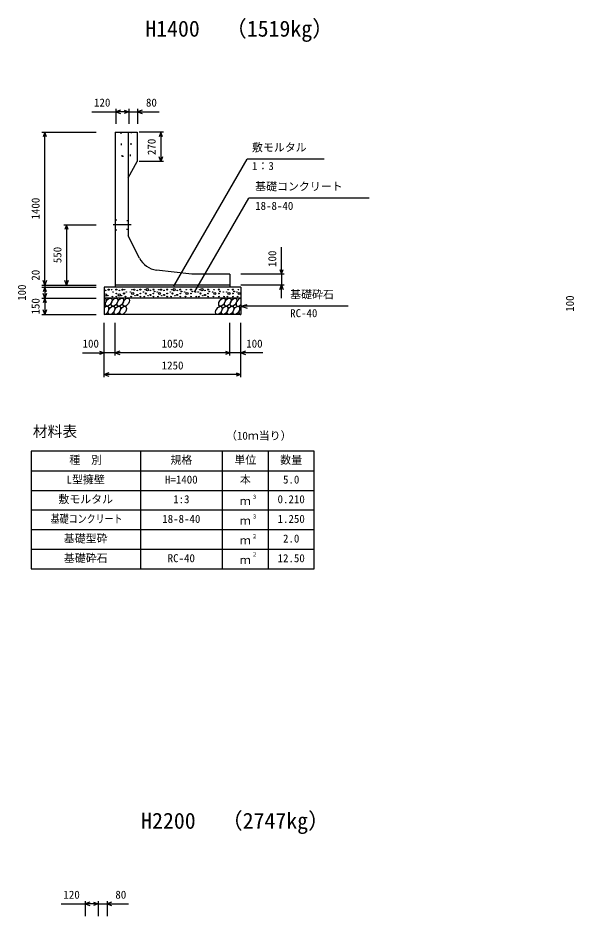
# Model space of a CAD drawing. Units: millimetres, scale not verified. Extents: x -50400 to 50400, y -17820 to 17820.
# Drawn here: x 36460 to 41547, y 994 to 9217 of the extents above; entities that cross this region are included whole.
import ezdxf
from ezdxf.enums import TextEntityAlignment as Align

# ---------------------------------------------------------------- set-up
doc = ezdxf.new("R2010")
doc.units = ezdxf.units.MM
doc.header["$LTSCALE"] = 60
doc.linetypes.add('DOTTED', pattern=[1.75, 0.25, -1.5])
doc.linetypes.add('LONG_DASHED_DOTTED', pattern=[15.25, 12, -1.5, 0.25, -1.5])
for name, color, linetype, lineweight in [('0-0_CENTER', 7, 'LONG_DASHED_DOTTED', 25), ('0-1_DIM', 7, 'Continuous', 25), ('0-3_HATCH', 6, 'Continuous', 25), ('0-4_HYO', 3, 'Continuous', 25), ('0-5_HYO2', 4, 'Continuous', 25), ('0-6_OUTLINE', 1, 'Continuous', 25), ('0-7_OUTLINE2', 4, 'DOTTED', 25), ('0-8_TXT', 7, 'Continuous', 25)]:
    doc.layers.add(name, color=color, linetype=linetype, lineweight=lineweight)
doc.styles.add('ＭＳ ゴシック', font='')
doc.styles.get('ＭＳ ゴシック').set_extended_font_data('MS Gothic')

msp = doc.modelspace()

# ---------------------------------------------------------------- linework, layer by layer
at = {"layer": '0-0_CENTER'}
msp.add_line((37496.78, 7322.07), (37330.75, 7322.07), dxfattribs=at)
at = {"layer": '0-1_DIM'}
for p, q in [((37134.64, 8358.96), (37354.5, 8358.96)), ((37354.5, 8383.96), (37354.5, 8247.07)), ((37474.5, 8358.96), (37354.5, 8358.96)), ((37474.5, 8383.96), (37474.5, 8247.07)), ((37474.5, 8358.96), (37554.5, 8358.96)), ((37554.5, 8383.96), (37554.5, 8247.07)), ((37554.5, 8358.96), (37750.46, 8358.96)), ((36679.5, 8172.07), (37174.5, 8172.07)), ((36704.5, 6772.07), (36704.5, 8172.07)), ((37790.91, 8172.07), (37569, 8172.07)), ((37765.91, 8172.07), (37765.91, 7902.07)), ((37790.91, 7902.07), (37569, 7902.07)), ((37886.65, 6760.74), (38557.92, 7923.42)), ((39260.33, 7923.42), (38557.92, 7923.42)), ((38076.13, 6706.35), (38572.4, 7565.91)), ((39671.94, 7565.91), (38572.4, 7565.91)), ((36879.5, 7322.07), (37174.5, 7322.07)), ((36904.5, 7322.07), (36904.5, 6772.07)), ((38869.5, 6872.07), (38869.5, 7119.76)), ((38894.5, 6872.07), (38499.5, 6872.07)), ((38869.5, 6872.07), (38869.5, 6772.07)), ((36679.5, 6772.07), (37174.5, 6772.07)), ((36679.5, 6752.07), (37174.5, 6752.07)), ((36704.5, 6772.07), (36704.5, 6752.07)), ((36704.5, 6752.07), (36704.5, 6652.07)), ((38894.5, 6772.07), (38499.5, 6772.07)), ((38869.5, 6652.07), (38869.5, 6772.07)), ((36679.5, 6652.07), (37174.5, 6652.07)), ((36704.5, 6652.07), (36704.5, 6502.07)), ((38499.5, 6577.07), (38557.46, 6592.6)), ((36679.5, 6502.07), (37174.5, 6502.07)), ((39479.82, 6577.07), (38499.5, 6577.07)), ((38499.5, 6577.07), (38557.46, 6561.54)), ((37249.5, 5927.07), (37249.5, 6427.07)), ((37349.5, 6127.07), (37349.5, 6427.07)), ((38399.5, 6127.07), (38399.5, 6427.07)), ((38399.5, 6127.07), (38399.5, 6427.07)), ((38499.5, 5927.07), (38499.5, 6427.07)), ((37049.96, 6152.07), (37249.5, 6152.07)), ((37349.5, 6152.07), (37249.5, 6152.07)), ((38399.5, 6152.07), (37349.5, 6152.07)), ((38499.5, 6152.07), (38399.5, 6152.07)), ((38699.04, 6152.07), (38499.5, 6152.07)), ((38499.5, 5952.07), (37249.5, 5952.07)), ((36854.64, 1105.95), (37074.5, 1105.95)), ((37074.5, 1130.95), (37074.5, 994.06)), ((37194.5, 1105.95), (37074.5, 1105.95)), ((37194.5, 1130.95), (37194.5, 994.06)), ((37194.5, 1105.95), (37274.5, 1105.95)), ((37274.5, 1130.95), (37274.5, 994.06)), ((37274.5, 1105.95), (37470.46, 1105.95))]:
    msp.add_line(p, q, dxfattribs=at)
for points in [[(37396.79, 8374.35), (37354.5, 8358.96), (37396.79, 8343.57)], [(37432.21, 8374.35), (37474.5, 8358.96), (37432.21, 8343.57)], [(37596.79, 8374.35), (37554.5, 8358.96), (37596.79, 8343.57)], [(36719.89, 8129.78), (36704.5, 8172.07), (36689.11, 8129.78)], [(37781.3, 8129.78), (37765.91, 8172.07), (37750.52, 8129.78)], [(37781.3, 7944.35), (37765.91, 7902.07), (37750.52, 7944.35)], [(36919.89, 7279.78), (36904.5, 7322.07), (36889.11, 7279.78)], [(38854.11, 6914.35), (38869.5, 6872.07), (38884.89, 6914.35)], [(36719.89, 6814.35), (36704.5, 6772.07), (36689.11, 6814.35)], [(36719.89, 6709.78), (36704.5, 6752.07), (36689.11, 6709.78)], [(36919.89, 6814.35), (36904.5, 6772.07), (36889.11, 6814.35)], [(38854.11, 6729.78), (38869.5, 6772.07), (38884.89, 6729.78)], [(36719.89, 6694.35), (36704.5, 6652.07), (36689.11, 6694.35)], [(36719.89, 6609.78), (36704.5, 6652.07), (36689.11, 6609.78)], [(36719.89, 6544.35), (36704.5, 6502.07), (36689.11, 6544.35)], [(37207.21, 6167.46), (37249.5, 6152.07), (37207.21, 6136.68)], [(37391.79, 6167.46), (37349.5, 6152.07), (37391.79, 6136.68)], [(38357.21, 6167.46), (38399.5, 6152.07), (38357.21, 6136.68)], [(38541.79, 6167.46), (38499.5, 6152.07), (38541.79, 6136.68)], [(37291.79, 5967.46), (37249.5, 5952.07), (37291.79, 5936.68)], [(38457.21, 5967.46), (38499.5, 5952.07), (38457.21, 5936.68)], [(37116.79, 1121.35), (37074.5, 1105.95), (37116.79, 1090.56)], [(37152.21, 1121.35), (37194.5, 1105.95), (37152.21, 1090.56)], [(37316.79, 1121.35), (37274.5, 1105.95), (37316.79, 1090.56)]]:
    msp.add_lwpolyline(points, dxfattribs=at)
at = {"layer": '0-3_HATCH'}
for centre, radius in [((37261.4, 6681.1), 10), ((37261.4, 6722.24), 2.5), ((37282.43, 6674.09), 2.5), ((37289.44, 6729.24), 5), ((37316.57, 6729.24), 2.5), ((37323.58, 6666.21), 2.5), ((37330.59, 6708.23), 2.5), ((37359.47, 6730.12), 5), ((37359.47, 6694.23), 2.5), ((37359.47, 6666.21), 2.5), ((37387.51, 6681.1), 10), ((37387.51, 6722.24), 2.5), ((37408.53, 6674.09), 2.5), ((37415.54, 6729.24), 5), ((37429.56, 6694.23), 5), ((37436.57, 6729.24), 2.5), ((37443.58, 6666.21), 2.5), ((37450.59, 6708.23), 2.5), ((37488.41, 6708.23), 2.5), ((37495.42, 6666.21), 2.5), ((37509.44, 6694.23), 10), ((37502.43, 6729.24), 2.5), ((37523.46, 6729.24), 5), ((37530.47, 6674.09), 2.5), ((37551.49, 6681.1), 5), ((37551.49, 6722.24), 2.5), ((37579.53, 6730.12), 5), ((37579.53, 6694.23), 2.5), ((37579.53, 6666.21), 2.5), ((37608.41, 6708.23), 2.5), ((37615.42, 6666.21), 2.5), ((37622.43, 6729.24), 2.5), ((37629.44, 6694.23), 5), ((37643.46, 6729.24), 10), ((37650.47, 6674.09), 2.5), ((37671.49, 6681.1), 5), ((37671.49, 6722.24), 2.5), ((37699.53, 6730.12), 5), ((37699.53, 6694.23), 2.5), ((37699.53, 6666.21), 2.5), ((37710.87, 6712.55), 2.5), ((37733.63, 6708.23), 2.5), ((37740.64, 6666.21), 2.5), ((37754.66, 6694.23), 10), ((37747.65, 6729.24), 2.5), ((37768.68, 6729.24), 5), ((37775.69, 6674.09), 2.5), ((37796.72, 6681.1), 5), ((37796.72, 6722.24), 2.5), ((37824.76, 6730.12), 5), ((37824.76, 6694.23), 2.5), ((37824.76, 6666.21), 2.5), ((37853.63, 6708.23), 2.5), ((37860.64, 6666.21), 2.5), ((37867.65, 6729.24), 2.5), ((37874.66, 6694.23), 5), ((37888.68, 6729.24), 10), ((37895.69, 6674.09), 2.5), ((37916.72, 6681.1), 5), ((37916.72, 6722.24), 2.5), ((37944.76, 6730.12), 5), ((37944.76, 6694.23), 2.5), ((37944.76, 6666.21), 2.5), ((37956.1, 6712.55), 2.5), ((37985.56, 6708.23), 2.5), ((37992.57, 6666.21), 2.5), ((38006.59, 6694.23), 10), ((37999.58, 6729.24), 2.5), ((38043.2, 6730.12), 5), ((38043.2, 6694.23), 2.5), ((38043.2, 6666.21), 2.5), ((38054.54, 6712.55), 2.5), ((38084, 6708.23), 2.5), ((38091.01, 6666.21), 2.5), ((38108.33, 6708.23), 2.5), ((38115.34, 6666.21), 2.5), ((38122.35, 6729.24), 2.5), ((38129.36, 6694.23), 5), ((38143.38, 6729.24), 10), ((38150.39, 6674.09), 2.5), ((38171.41, 6681.1), 5), ((38171.41, 6722.24), 2.5), ((38199.45, 6730.12), 5), ((38199.45, 6694.23), 2.5), ((38199.45, 6666.21), 2.5), ((38210.79, 6712.55), 2.5), ((38240.25, 6708.23), 2.5), ((38247.26, 6666.21), 2.5), ((38261.28, 6694.23), 10), ((38254.27, 6729.24), 2.5), ((38297.89, 6730.12), 5), ((38297.89, 6694.23), 2.5), ((38297.89, 6666.21), 2.5), ((38309.23, 6712.55), 2.5), ((38338.69, 6708.23), 2.5), ((38345.7, 6666.21), 2.5), ((38368.68, 6708.23), 2.5), ((38375.69, 6666.21), 2.5), ((38389.71, 6694.23), 10), ((38382.7, 6729.24), 2.5), ((38426.32, 6730.12), 5), ((38426.32, 6694.23), 2.5), ((38426.32, 6666.21), 2.5), ((38437.66, 6712.55), 2.5), ((38462.6, 6708.23), 2.5), ((38469.61, 6666.21), 2.5), ((38483.63, 6694.23), 10), ((38476.62, 6729.24), 2.5)]:
    msp.add_circle(centre, radius, dxfattribs=at)
for centre, start_param, end_param in [((37237.14, 6614.54), 4.385593, 6.6745444), ((37262.46, 6539.55), 3.5111464, 7.548991), ((38485.64, 6614.54), 0.3357715, 4.4411806), ((38510.96, 6539.55), 1.2110787, 3.5658734)]:
    msp.add_ellipse(centre, major_axis=(21.81, 35.31), ratio=0.5792, start_param=start_param, end_param=end_param, dxfattribs=at)
for centre in [(37290.34, 6614.54), (37315.66, 6539.55), (37343.55, 6614.54), (37368.87, 6539.55), (37396.76, 6614.54), (37422.08, 6539.55), (37449.97, 6614.54), (38298.13, 6539.55), (38326.01, 6614.54), (38351.34, 6539.55), (38379.22, 6614.54), (38404.54, 6539.55), (38432.43, 6614.54), (38457.75, 6539.55)]:
    msp.add_ellipse(centre, major_axis=(21.81, 35.31), ratio=0.5792, dxfattribs=at)
at = {"layer": '0-4_HYO'}
for p, q in [((37579.5, 5252.07), (37579.5, 4172.07)), ((38329.5, 5252.07), (38329.5, 4172.07)), ((38749.5, 5252.07), (38749.5, 4172.07)), ((36579.5, 5072.07), (39169.5, 5072.07))]:
    msp.add_line(p, q, dxfattribs=at)
msp.add_lwpolyline([(36579.5, 4172.07), (39169.5, 4172.07), (39169.5, 5252.07), (36579.5, 5252.07)], close=True, dxfattribs=at)
at = {"layer": '0-5_HYO2'}
for p, q in [((36579.5, 4892.07), (39169.5, 4892.07)), ((36579.5, 4712.07), (39169.5, 4712.07)), ((36579.5, 4532.07), (39169.5, 4532.07)), ((36579.5, 4352.07), (39169.5, 4352.07))]:
    msp.add_line(p, q, dxfattribs=at)
at = {"layer": '0-6_OUTLINE'}
for p, q in [((37349.5, 8172.07), (37549.5, 8172.07)), ((37349.5, 8172.07), (37349.5, 6752.07)), ((37469.5, 8172.07), (37469.5, 7222.07)), ((37549.5, 8172.07), (37549.5, 7902.07)), ((37469.5, 7752.07), (37549.5, 7902.07)), ((37571.14, 7018.79), (37469.5, 7222.07)), ((38049.5, 6872.07), (37726.92, 6909.58)), ((38399.5, 6872.07), (38049.5, 6872.07)), ((38399.5, 6872.07), (38399.5, 6752.07)), ((38499.5, 6752.07), (37249.5, 6752.07)), ((37249.5, 6752.07), (37249.5, 6502.07)), ((38399.5, 6772.07), (37349.5, 6772.07)), ((38499.5, 6752.07), (38499.5, 6502.07)), ((38499.5, 6652.07), (37249.5, 6652.07)), ((38499.5, 6502.07), (37249.5, 6502.07))]:
    msp.add_line(p, q, dxfattribs=at)
msp.add_arc((37750.02, 7108.24), 200, 206.56505, 263.36749, dxfattribs=at)
at = {"layer": '0-7_OUTLINE2'}
for p, q in [((37399.5, 8172.07), (37409.5, 7952.07)), ((37469.5, 7359.57), (37349.5, 7367.07)), ((37349.5, 7277.07), (37469.5, 7284.57))]:
    msp.add_line(p, q, dxfattribs=at)
msp.add_lwpolyline([(37409.5, 7952.07), (37489.5, 7952.07), (37499.5, 8172.07)], dxfattribs=at)

# ---------------------------------------------------------------- texts
at = {"layer": '0-1_DIM', "style": 'ＭＳ ゴシック'}
for s, p in [('120', (37155.86, 8383.96)), ('80', (37630.76, 8383.96)), ('敷モルタル', (38600.77, 7973.42)), ('1：3', (38600.77, 7803.3)), ('基礎コンクリート', (38629.65, 7615.91)), ('18-8-40', (38629.65, 7438.28)), ('基礎砕石', (38949.75, 6627.07)), ('RC-40', (38949.75, 6455.69)), ('100', (37050.86, 6177.07)), ('1050', (37774.5, 6177.07)), ('100', (38548.14, 6177.07)), ('1250', (37774.5, 5977.07)), ('120', (36875.86, 1130.95)), ('80', (37350.76, 1130.95))]:
    msp.add_text(s, height=73.31, dxfattribs=at).set_placement(p, align=Align.BOTTOM_LEFT)
for s, p in [('270', (37740.91, 7962.07)), ('1400', (36679.5, 7372.07)), ('550', (36879.5, 6972.07)), ('100', (38844.5, 6937.71)), ('20', (36679.5, 6812.13)), ('100', (36554.5, 6627.07)), ('100', (41567.5, 6527.07)), ('150', (36679.5, 6502.07))]:
    msp.add_text(s, height=73.31, rotation=90, dxfattribs=at).set_placement(p, align=Align.BOTTOM_LEFT)
at = {"layer": '0-8_TXT', "style": 'ＭＳ ゴシック'}
for s, height, p in [('（1519kg）', 146.6, (38353.12, 9002.32)), ('H1400', 146.6, (37624.5, 9002.32)), ('材料表', 98.97, (36596.17, 5352.07)), ('（10ｍ当り）', 73.31, (38362.83, 5333.73)), ('種\u3000別', 73.31, (36929.5, 5112.07)), ('規格', 73.31, (37854.5, 5112.07)), ('単位', 73.31, (38439.5, 5112.07)), ('数量', 73.31, (38859.5, 5112.07)), ('L型擁壁', 73.31, (36904.5, 4932.07)), ('H=1400', 73.31, (37804.5, 4932.07)), ('本', 73.31, (38489.5, 4932.07)), ('5.0', 73.31, (38884.5, 4932.07)), ('敷モルタル', 73.31, (36829.5, 4752.07)), ('1:3', 73.31, (37879.5, 4752.07)), ('ｍ', 73.31, (38489.5, 4735.4)), ('３', 36.66, (38598.74, 4802.68)), ('0.210', 73.31, (38834.5, 4752.07)), ('18-8-40', 73.31, (37779.5, 4572.07)), ('ｍ', 73.31, (38489.5, 4555.4)), ('３', 36.66, (38598.74, 4622.68)), ('1.250', 73.31, (38834.5, 4572.07)), ('基礎型砕', 73.31, (36879.5, 4392.07)), ('ｍ', 73.31, (38489.5, 4375.4)), ('２', 36.66, (38598.74, 4442.68)), ('2.0', 73.31, (38884.5, 4392.07)), ('基礎砕石', 73.31, (36879.5, 4212.07)), ('RC-40', 73.31, (37829.5, 4212.07)), ('２', 36.66, (38598.74, 4276.01)), ('12.50', 73.31, (38834.5, 4212.07)), ('ｍ', 73.31, (38489.5, 4195.4)), ('H2200', 146.6, (37587, 1749.31)), ('（2747kg）', 146.6, (38315.62, 1749.31))]:
    msp.add_text(s, height=height, dxfattribs=at).set_placement(p, align=Align.BOTTOM_LEFT)
at = {"layer": '0-8_TXT', "style": 'ＭＳ ゴシック', "width": 0.8}
msp.add_text('基礎コンクリート', height=73.31, dxfattribs=at).set_placement((36759.5, 4572.07), align=Align.BOTTOM_LEFT)

doc.saveas('drawing.dxf')
